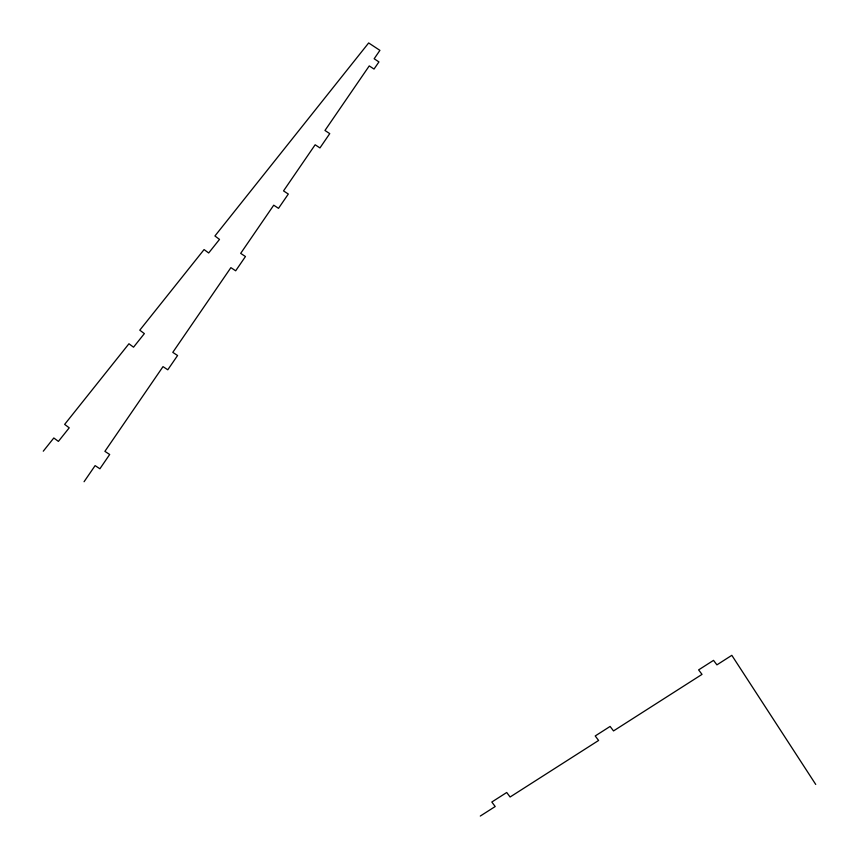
<?xml version="1.0" encoding="UTF-8"?>
<svg xmlns="http://www.w3.org/2000/svg" width="859" height="859" viewBox="0 0 859 859"><rect width="100%" height="100%" fill="white"/><g stroke="black" fill="none" stroke-linecap="round" stroke-linejoin="round"><path stroke-width="1.29" d="M84.064 481.727L95.113 465.621L99.891 468.778L109.684 454.497L104.895 451.351L163.006 366.632L167.784 369.789L177.577 355.519L172.788 352.362L230.888 267.643L235.677 270.8L245.459 256.53L240.681 253.373L273.731 205.194L278.509 208.34L288.323 194.048L283.534 190.891L315.156 144.774L319.945 147.931L329.749 133.628L324.97 130.471L369.252 65.907L374.03 69.064L378.937 61.912L374.159 58.756L379.914 50.37L368.661 42.95L214.922 235.978L219.507 239.403L208.673 252.986L204.088 249.561L139.781 330.178L144.366 333.614L133.532 347.197L128.947 343.761L64.65 424.389L69.225 427.825L58.391 441.397L53.816 437.972L43.272 451.19M480.288 816.05L495.203 806.526L491.81 802.027L506.713 792.503L510.106 797.002L598.605 740.458L595.212 735.959L610.115 726.435L613.519 730.923L702.018 674.379L698.614 669.891L713.528 660.367L716.921 664.855L731.825 655.331L815.728 784.428"/></g></svg>
